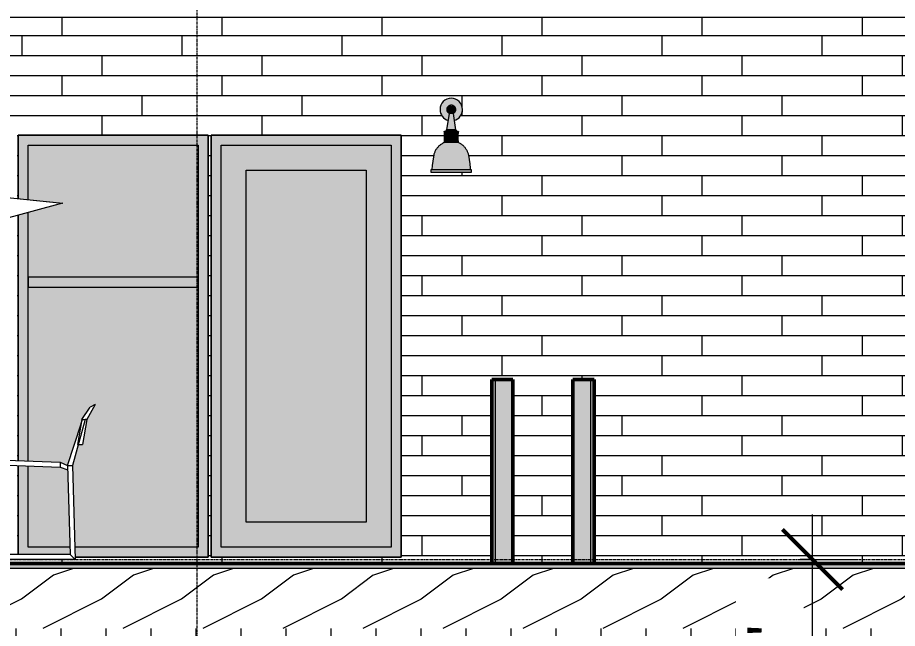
# Model space of a CAD drawing. Header units: inches. Extents: x 1750 to 8392, y -264 to 660.
# Drawn here: x 7901.5 to 8077.4, y -13.8 to 108.4 of the extents above; entities that cross this region are included whole.
import ezdxf

# ---------------------------------------------------------------- set-up
doc = ezdxf.new("R2010")
doc.units = ezdxf.units.IN
doc.header["$MEASUREMENT"] = 0
doc.linetypes.add('Grid Line 1_2_', pattern=[0.875, 0.5, -0.125, 0.125, -0.125])
for name, color, linetype, lineweight in [('0-4', 50, 'Continuous', 5), ('A-ANNO-DIMS', 211, 'Continuous', 9), ('A-ANNO-DIMS-96', 211, 'Continuous', 9), ('A-CLNG-2', 13, 'Continuous', 9), ('A-FLOR-3', 192, 'Continuous', 5), ('A-FLOR-5', 192, 'Continuous', 50), ('A-FLOR-LEVL-1', 51, 'Grid Line 1_2_', 9), ('A-FLOR-MCUT', 51, 'Continuous', 13), ('A-FLOR-PATT-1', 8, 'Continuous', 9), ('A-GLAZ-1', 151, 'Continuous', 9), ('A-WALL', 113, 'Continuous', 13), ('A-WALL-1', 113, 'Continuous', 5), ('A-WALL-2', 113, 'Continuous', 9), ('A-WALL-5', 113, 'Continuous', 50), ('A-WALL-PATT-1', 111, 'Continuous', 9), ('E-LITE-EQPM', 33, 'Continuous', 9), ('G-IMPT', 8, 'Continuous', 9), ('I-FURN', 30, 'Continuous', 9), ('S-GRID-1', 1, 'Grid Line 1_2_', 9)]:
    doc.layers.add(name, color=color, linetype=linetype, lineweight=lineweight)
doc.styles.add('Century Gothic', font='ufonts.com_century-gothic.ttf', dxfattribs={"height": 9})
doc.dimstyles.new('OD__1_4__Tol__', dxfattribs={"dimscale": 12, "dimtxt": 9.397514, "dimasz": 1, "dimexe": 0.75, "dimexo": 0.5, "dimgap": 0.125, "dimtad": 1, "dimrnd": 0.25, "dimzin": 1, "dimdsep": 46, "dimlunit": 4, "dimtxsty": 'Century Gothic', "dimblk1": 'OBLIQUE', "dimblk2": 'OBLIQUE', "dimsah": 1, "dimcen": 0.09, "dimdle": 0.75, "dimazin": 0, "dimtfac": 1, "dimtdec": 4, "dimtix": 1, "dimtmove": 0, "dimatfit": 3, "dimfxl": 1, "dimtvp": 1, "dimtfill": 1, "dimfrac": 2, "dimtolj": 1, "dimtzin": 0, "dimarcsym": 2})

# ---------------------------------------------------------------- blocks, each defined once
blk = doc.blocks.new('CTR - 1st Phase - Common Walls_rvt-3-SECTION AT INTAKE AREA WELL')
at = {"layer": 'A-FLOR-LEVL-1'}
blk.add_line((2486.23, 0), (3258.02, 0), dxfattribs=at)
blk = doc.blocks.new('CTR - 1st Phase -Stairs _ Elevators_rvt-3-SECTION AT INTAKE AREA WELL')
at = {"layer": 'A-FLOR-LEVL-1'}
blk.add_line((2486.23, 0), (3258.02, 0), dxfattribs=at)
blk = doc.blocks.new('Outdoor Table01 - 02ZUTB01_dwg-2525485-SECTION AT INTAKE AREA WELL')
at = {"layer": 'G-IMPT'}
for p, q in [((2758.92, 75.5), (2725.24, 50.77)), ((2758.92, 75.5), (2725.24, 50.77)), ((2758.92, 75.5), (2725.35, 50.8)), ((2758.92, 75.5), (2747.18, 56.75)), ((2758.92, 75.5), (2747.43, 56.82)), ((2778.31, 65.24), (2758.92, 75.5)), ((2758.92, 75.5), (2800.5, 71.29)), ((2758.92, 75.5), (2800.5, 71.29)), ((2758.92, 75.5), (2800.39, 71.26)), ((2758.92, 75.5), (2778.56, 65.31)), ((2800.39, 71.26), (2778.56, 65.31)), ((2778.31, 65.24), (2747.43, 56.82)), ((2763.92, 49.5), (2761.68, 60.7)), ((2765.92, 49.5), (2763.14, 61.1)), ((2747.18, 56.75), (2725.35, 50.8)), ((2763.92, 31), (2763.92, 49.5)), ((2765.92, 49.5), (2763.92, 49.5)), ((2765.92, 31), (2765.92, 49.5)), ((2723.94, 30.5), (2722.94, 31)), ((2722.94, 31), (2724.55, 28)), ((2723.94, 30.5), (2725.55, 28)), ((2754.42, 28), (2754.92, 30.5)), ((2758.92, 31), (2754.92, 30.5)), ((2769.92, 31), (2758.92, 31)), ((2758.92, 31), (2758.92, 28)), ((2769.92, 31), (2773.92, 30.5)), ((2769.92, 31), (2770.92, 31)), ((2769.92, 31), (2769.92, 28)), ((2770.92, 31), (2774.92, 30.5)), ((2770.92, 31), (2770.92, 30.87)), ((2773.92, 30.5), (2774.42, 28)), ((2774.92, 30.5), (2775.42, 28)), ((2804.29, 28), (2805.91, 30.5)), ((2806.91, 31), (2805.29, 28)), ((2806.91, 31), (2805.91, 30.5)), ((2724.55, 28), (2725.42, 23)), ((2724.55, 28), (2724.92, 28)), ((2727.42, 18.83), (2724.92, 28)), ((2725.42, 28), (2724.92, 28)), ((2725.68, 27.21), (2725.42, 28)), ((2725.42, 28), (2725.55, 28)), ((2725.55, 28), (2726.42, 23)), ((2728.42, 18.83), (2725.7, 27.15)), ((2754.42, 28), (2754.47, 27.21)), ((2754.42, 28), (2754.92, 18.83)), ((2754.42, 28), (2754.42, 23)), ((2758.92, 28), (2754.42, 28)), ((2769.92, 28), (2758.92, 28)), ((2758.92, 28), (2758.92, 23)), ((2769.92, 28), (2774.42, 28)), ((2769.92, 28), (2769.92, 23)), ((2773.92, 18.83), (2774.42, 28)), ((2774.38, 27.21), (2774.42, 28)), ((2774.42, 28), (2774.42, 23)), ((2774.42, 28), (2775.42, 28)), ((2775.31, 26), (2775.38, 27.21)), ((2775.42, 28), (2775.42, 26)), ((2801.42, 18.83), (2804.15, 27.15)), ((2804.92, 28), (2802.42, 18.83)), ((2804.29, 28), (2803.42, 23)), ((2804.17, 27.21), (2804.42, 28)), ((2804.42, 28), (2804.29, 28)), ((2804.42, 28), (2804.92, 28)), ((2805.29, 28), (2804.42, 23)), ((2805.29, 28), (2804.92, 28)), ((2740.92, 24), (2740.92, 26)), ((2740.92, 26), (2741.74, 26)), ((2741.74, 26), (2744.14, 26)), ((2741.74, 24), (2741.74, 26)), ((2744.14, 26), (2747.95, 26)), ((2744.14, 24), (2744.14, 26)), ((2747.95, 26), (2752.92, 26)), ((2747.95, 24), (2747.95, 26)), ((2752.92, 26), (2754.42, 26)), ((2752.92, 24), (2752.92, 26)), ((2774.42, 26), (2776.92, 26)), ((2776.92, 26), (2781.89, 26)), ((2776.92, 24), (2776.92, 26)), ((2781.89, 26), (2785.71, 26)), ((2781.89, 24), (2781.89, 26)), ((2785.71, 26), (2788.11, 26)), ((2785.71, 24), (2785.71, 26)), ((2788.11, 26), (2788.92, 26)), ((2788.11, 24), (2788.11, 26)), ((2788.92, 24), (2788.92, 26)), ((2725.42, 23), (2726.29, 23)), ((2726.36, 23), (2726.42, 23)), ((2740.92, 24), (2741.74, 24)), ((2741.74, 24), (2744.14, 24)), ((2744.14, 24), (2747.95, 24)), ((2747.95, 24), (2752.92, 24)), ((2752.92, 24), (2754.42, 24)), ((2754.42, 23), (2758.92, 23)), ((2754.7, 23), (2754.92, 18.83)), ((2755.87, 19.9), (2755.7, 23)), ((2755.87, 19.9), (2755.7, 23)), ((2758.92, 23), (2769.92, 23)), ((2763.51, 19), (2763.51, 23)), ((2764.22, 19), (2764.22, 23)), ((2765.63, 23), (2765.63, 19)), ((2766.34, 23), (2766.34, 19)), ((2769.92, 23), (2774.42, 23)), ((2773.92, 18.83), (2774.15, 23)), ((2774.42, 24), (2776.92, 24)), ((2775.42, 23), (2774.42, 23)), ((2774.98, 19.9), (2775.21, 24)), ((2775.15, 23), (2774.98, 19.9)), ((2775.42, 24), (2775.42, 23)), ((2776.92, 24), (2781.89, 24)), ((2781.89, 24), (2785.71, 24)), ((2785.71, 24), (2788.11, 24)), ((2788.11, 24), (2788.92, 24)), ((2803.42, 23), (2803.48, 23)), ((2803.56, 23), (2804.42, 23)), ((2729.92, 19.48), (2728.42, 18.83)), ((2742.92, 20), (2729.92, 19.48)), ((2729.92, 18.48), (2729.92, 19.48)), ((2742.92, 20), (2741.92, 20)), ((2745.42, 2.5), (2741.92, 20)), ((2742.92, 20), (2746.42, 2)), ((2745.05, 19.59), (2742.92, 20)), ((2745.84, 18.07), (2745.05, 19.59)), ((2745.05, 18.59), (2745.05, 19.59)), ((2754.42, 20), (2754.42, 19.48)), ((2754.42, 20), (2758.92, 19)), ((2754.42, 2.5), (2754.42, 19.48)), ((2754.42, 6.5), (2754.42, 19.48)), ((2754.42, 19.48), (2754.92, 18.83)), ((2754.42, 19.48), (2758.92, 18.48)), ((2754.48, 19.4), (2754.92, 18.07)), ((2755.42, 19.78), (2755.42, 20)), ((2759.92, 19), (2755.42, 20)), ((2769.92, 19), (2774.42, 20)), ((2769.92, 18.48), (2774.42, 19.48)), ((2774.42, 19.48), (2773.92, 18.83)), ((2773.92, 18.07), (2774.36, 19.4)), ((2775.42, 19.59), (2774.34, 19.35)), ((2774.42, 20), (2774.42, 19.48)), ((2775.42, 20), (2774.42, 19.78)), ((2774.42, 19.48), (2774.42, 6.5)), ((2774.42, 2.5), (2774.42, 19.48)), ((2775.42, 19.59), (2774.92, 18.07)), ((2775.42, 19.48), (2775.36, 19.4)), ((2775.42, 19.59), (2775.42, 20)), ((2775.42, 6.5), (2775.42, 19.59)), ((2775.42, 2), (2775.42, 19.59)), ((2775.42, 19.59), (2775.42, 19.48)), ((2783.42, 2), (2786.92, 20)), ((2784.79, 19.59), (2784.01, 18.07)), ((2784.42, 2.5), (2787.92, 20)), ((2784.79, 19.59), (2786.92, 20)), ((2784.79, 19.59), (2784.79, 18.59)), ((2786.92, 20), (2787.92, 20)), ((2786.92, 20), (2799.92, 19.48)), ((2799.92, 19.48), (2801.42, 18.83)), ((2799.92, 19.48), (2799.92, 18.48)), ((2726.92, 0), (2727.42, 18.83)), ((2727.42, 18.83), (2728.42, 18.83)), ((2727.92, 1), (2728.42, 18.83)), ((2728.4, 17.98), (2729.92, 18.48)), ((2729.92, 18.48), (2742.13, 18.97)), ((2743.13, 18.96), (2745.05, 18.59)), ((2745.05, 18.59), (2746.34, 17.07)), ((2746.34, 17.07), (2745.84, 18.07)), ((2754.92, 18.83), (2754.42, 0)), ((2754.92, 18.83), (2754.42, 1)), ((2754.92, 18.83), (2758.92, 17.83)), ((2754.92, 18.07), (2758.92, 17.07)), ((2755.42, 6.5), (2755.42, 17.94)), ((2755.42, 6.5), (2755.42, 17.94)), ((2755.58, 6.5), (2755.9, 17.82)), ((2755.58, 6.5), (2755.9, 17.82)), ((2755.6, 6.5), (2755.9, 17.82)), ((2758.92, 19), (2769.92, 19)), ((2758.92, 19), (2758.92, 18.48)), ((2758.92, 18.48), (2758.92, 17.83)), ((2758.92, 18.48), (2769.92, 18.48)), ((2758.92, 17.83), (2769.92, 17.83)), ((2758.92, 17.83), (2758.92, 17.07)), ((2769.92, 18.48), (2769.92, 19)), ((2769.92, 17.83), (2773.92, 18.83)), ((2769.92, 17.83), (2769.92, 18.48)), ((2769.92, 17.07), (2773.92, 18.07)), ((2769.92, 17.83), (2769.92, 17.07)), ((2774.92, 18.07), (2770.92, 17.07)), ((2774.42, 0), (2773.92, 18.83)), ((2774.42, 1), (2773.92, 18.83)), ((2774.94, 18.13), (2775.27, 6.49)), ((2774.94, 18.13), (2775.27, 6.49)), ((2774.94, 18.12), (2775.25, 6.49)), ((2784.79, 18.59), (2783.51, 17.07)), ((2784.01, 18.07), (2783.51, 17.07)), ((2784.79, 18.59), (2786.72, 18.96)), ((2787.72, 18.97), (2799.92, 18.48)), ((2799.92, 18.48), (2801.45, 17.98)), ((2801.42, 18.83), (2801.92, 1)), ((2801.42, 18.83), (2802.42, 18.83)), ((2802.42, 18.83), (2802.92, 0)), ((2758.92, 17.07), (2769.92, 17.07)), ((2763.51, 8), (2763.51, 17.07)), ((2764.22, 7.5), (2764.22, 17.07)), ((2765.63, 17.07), (2765.63, 7.5)), ((2766.34, 17.07), (2766.34, 8)), ((2770.92, 17.07), (2769.92, 17.07)), ((2770.92, 17.32), (2770.92, 17.07)), ((2765.63, 13.5), (2764.22, 13.5)), ((2763.51, 8), (2761.54, 6.5)), ((2764.22, 7.5), (2762.9, 6.5)), ((2763.51, 8), (2764.22, 7.5)), ((2765.63, 7.5), (2766.34, 8)), ((2765.63, 7.5), (2766.95, 6.5)), ((2766.34, 8), (2768.31, 6.5)), ((2745.42, 5.5), (2745.42, 6.5)), ((2761.58, 5.5), (2754.32, 0)), ((2754.58, 6.5), (2754.42, 6.5)), ((2754.42, 6.5), (2754.42, 5.5)), ((2754.55, 5.5), (2754.42, 5.5)), ((2754.42, 2), (2754.42, 5.5)), ((2760.23, 5.5), (2754.45, 1.1)), ((2774.28, 5.5), (2754.57, 5.5)), ((2774.25, 6.5), (2754.6, 6.5)), ((2755.42, 2), (2755.42, 5.5)), ((2755.42, 2.5), (2755.42, 5.5)), ((2755.45, 1.86), (2755.55, 5.5)), ((2755.45, 1.86), (2755.55, 5.5)), ((2755.47, 1.88), (2755.57, 5.5)), ((2768.27, 5.5), (2774.4, 0.86)), ((2769.62, 5.5), (2774.37, 1.88)), ((2774.42, 6.5), (2774.27, 6.5)), ((2774.42, 5.5), (2774.3, 5.5)), ((2774.42, 6.5), (2774.42, 5.5)), ((2774.42, 6.5), (2775.42, 6.5)), ((2774.42, 5.5), (2774.42, 2)), ((2774.42, 5.5), (2775.42, 5.5)), ((2775.28, 5.5), (2775.39, 1.1)), ((2775.3, 5.5), (2775.42, 1.08)), ((2775.3, 5.5), (2775.42, 1.08)), ((2775.42, 6.5), (2775.42, 5.5)), ((2775.42, 2.5), (2775.42, 5.5)), ((2784.42, 6.5), (2784.42, 5.5)), ((2745.42, 2.5), (2744.42, 1)), ((2746.42, 2), (2744.92, 0)), ((2746.42, 2), (2745.42, 2.5)), ((2754.42, 1), (2754.42, 2.5)), ((2754.42, 2.5), (2754.42, 2)), ((2754.42, 1), (2754.42, 2)), ((2755.42, 2.5), (2755.42, 1.84)), ((2755.42, 2), (2755.42, 2.5)), ((2755.42, 2), (2755.42, 1.84)), ((2774.4, 1.86), (2775.53, 1)), ((2774.42, 2.5), (2774.42, 1)), ((2774.42, 2), (2774.42, 2.5)), ((2774.42, 2), (2774.42, 1)), ((2775.42, 1.08), (2775.42, 2.5)), ((2775.42, 2.5), (2775.42, 2)), ((2775.42, 1.08), (2775.42, 2)), ((2784.42, 2.5), (2783.42, 2)), ((2784.92, 0), (2783.42, 2)), ((2785.42, 1), (2784.42, 2.5)), ((2727.92, 1), (2726.92, 0)), ((2744.42, 1), (2727.92, 1)), ((2744.42, 1), (2744.92, 0)), ((2754.43, 1.08), (2754.32, 1)), ((2754.32, 1), (2754.32, 0)), ((2754.42, 0), (2754.42, 1)), ((2755.42, 0), (2755.45, 0.86)), ((2755.42, 0.84), (2755.42, 0)), ((2755.42, 0.84), (2755.42, 0)), ((2755.42, 0.84), (2755.42, 0)), ((2774.42, 1), (2774.42, 0)), ((2774.42, 0.84), (2775.53, 0)), ((2775.42, 0.08), (2775.42, 0)), ((2775.42, 0), (2775.42, 0.08)), ((2775.42, 0), (2775.42, 0.08)), ((2775.42, 0.08), (2775.42, 0)), ((2775.53, 1), (2775.53, 0)), ((2785.42, 1), (2784.92, 0)), ((2801.92, 1), (2785.42, 1)), ((2802.92, 0), (2801.92, 1)), ((2744.92, 0), (2726.92, 0)), ((2802.92, 0), (2784.92, 0))]:
    blk.add_line(p, q, dxfattribs=at)
blk = doc.blocks.new('Outdoor Table01 - Outdoor Table01-1294297-SECTION AT INTAKE AREA WELL')
blk.add_blockref('Outdoor Table01 - 02ZUTB01_dwg-2525485-SECTION AT INTAKE AREA WELL', (0, 0))
blk = doc.blocks.new('_THE_ WINDOW _ DOOR - Door - 1st Floor-2480473-SECTION AT INTAKE AREA WELL')
at = {"layer": 'A-GLAZ-1'}
h = blk.add_hatch(color=256, dxfattribs=at)
h.paths.add_polyline_path([(2830.11, 0.5), (2868.14, 0.5), (2868.14, 84.87), (2830.11, 84.87), (2830.11, 7.1)], flags=0)
h.paths.add_polyline_path([(2864.71, 2.5), (2832.11, 2.5), (2832.11, 82.87), (2866.14, 82.87), (2866.14, 2.5)], flags=0)
h = blk.add_hatch(color=256, dxfattribs=at)
h.paths.add_polyline_path([(2840.4, 2.5), (2866.14, 2.5), (2866.14, 82.87), (2832.11, 82.87), (2832.11, 2.5), (2837.11, 2.5)], flags=0)
h.paths.add_polyline_path([(2837.11, 7.5), (2837.11, 77.87), (2861.14, 77.87), (2861.14, 7.5)], flags=0)
blk.add_hatch(color=256, dxfattribs=at).paths.add_polyline_path([(2837.11, 7.5), (2861.14, 7.5), (2861.14, 77.87), (2837.11, 77.87), (2837.11, 41.13)], flags=0)
for p, q in [((2830.11, 84.87), (2830.11, 0.5)), ((2868.14, 84.87), (2830.11, 84.87)), ((2868.14, 0.5), (2868.14, 84.87)), ((2832.11, 82.87), (2866.14, 82.87)), ((2832.11, 2.5), (2832.11, 82.87)), ((2866.14, 82.87), (2866.14, 2.5)), ((2837.11, 77.87), (2861.14, 77.87)), ((2837.11, 7.5), (2837.11, 77.87)), ((2861.14, 77.87), (2861.14, 7.5)), ((2861.14, 7.5), (2837.11, 7.5)), ((2866.14, 2.5), (2832.11, 2.5)), ((2830.11, 0.5), (2868.14, 0.5))]:
    blk.add_line(p, q, dxfattribs=at)
blk = doc.blocks.new('VISA-OW2400-02-SASS - OW2400-L30K-MVOLT-V65-SECTION AT INTAKE AREA WELL')
at = {"layer": 'E-LITE-EQPM'}
h = blk.add_hatch(color=256, dxfattribs=at)
h.paths.add_polyline_path([(2878.04, 90.79), (2878.14, 90.71), (2878.2, 90.77), (2878.04, 90.79)], flags=0)
h.paths.add_polyline_path([(2878.73, 87.83), (2879.26, 88.05), (2879.73, 88.41), (2880.08, 88.88), (2880.31, 89.42), (2880.39, 90), (2880.31, 90.58), (2880.08, 91.13), (2879.73, 91.59), (2879.26, 91.95), (2878.72, 92.17), (2878.14, 92.25), (2877.55, 92.17), (2877.01, 91.95), (2876.55, 91.59), (2876.19, 91.13), (2875.96, 90.58), (2875.89, 90), (2875.96, 89.42), (2876.19, 88.88), (2876.63, 88.34), (2877.15, 87.99), (2877.54, 87.83), (2877.77, 89.22), (2877.41, 89.55), (2877.4, 89.65), (2877.35, 89.69), (2877.32, 90.13), (2877.4, 90.32), (2877.41, 90.37), (2877.42, 90.44), (2877.72, 90.73), (2877.82, 90.75), (2877.98, 90.85), (2877.99, 90.79), (2878.04, 90.79), (2878.07, 90.87), (2878.15, 90.79), (2878.23, 90.85), (2878.47, 90.71), (2878.39, 90.83), (2878.55, 90.75), (2878.69, 90.65), (2878.85, 90.46), (2878.96, 90.19), (2878.97, 90.02), (2878.89, 89.66), (2878.84, 89.63), (2878.75, 89.41), (2878.68, 89.35), (2878.5, 89.22), (2878.72, 87.89)], flags=0)
h = blk.add_hatch(color=256, dxfattribs=at)
h.paths.add_polyline_path([(2877.87, 89.22), (2878.14, 89.26), (2878.13, 90.71), (2877.98, 90.79), (2877.95, 90.79), (2877.95, 90.84), (2877.83, 90.79), (2877.79, 90.79), (2877.4, 90.41), (2877.4, 90.32), (2877.34, 90.24), (2877.31, 89.97), (2877.35, 89.69), (2877.41, 89.65), (2877.41, 89.54), (2877.77, 89.22), (2877.86, 89.22)], flags=0)
h.paths.add_polyline_path([(2878.14, 90.77), (2878.07, 90.87), (2878.04, 90.79), (2878.13, 90.77)], flags=0)
for points in [[(2878.22, 89.22), (2878.55, 89.26), (2878.82, 89.53), (2878.89, 89.66), (2878.9, 89.67), (2878.97, 89.82), (2878.97, 90.02), (2878.96, 90.19), (2878.85, 90.46), (2878.69, 90.65), (2878.47, 90.8), (2878.39, 90.81), (2878.39, 90.75), (2878.18, 90.84), (2878.14, 90.77), (2878.23, 90.77), (2878.14, 90.67), (2878.14, 89.22), (2878.22, 89.22)], [(2878.03, 85.93), (2878.14, 85.93), (2878.14, 89.22), (2877.77, 89.22), (2877.27, 85.93), (2877.95, 85.93)], [(2878.98, 85.93), (2879.04, 85.93), (2878.47, 89.22), (2878.14, 89.22), (2878.14, 85.93), (2878.89, 85.93)], [(2876.69, 85.29), (2878.14, 85.29), (2878.13, 85.54), (2876.69, 85.54), (2876.69, 85.47)], [(2876.88, 83.72), (2878.14, 83.72), (2878.14, 85.22), (2876.75, 85.22), (2876.78, 83.72), (2876.85, 83.72)], [(2876.78, 85.54), (2878.14, 85.54), (2878.13, 85.65), (2878.14, 85.67), (2878.13, 85.7), (2877.14, 85.67), (2877.13, 85.65), (2876.86, 85.64), (2876.83, 85.59)], [(2877.15, 85.22), (2878.14, 85.22), (2878.14, 85.29), (2876.88, 85.29), (2876.94, 85.22)], [(2877.25, 85.74), (2877.36, 85.73), (2877.39, 85.71), (2877.58, 85.72), (2877.8, 85.72), (2877.97, 85.7), (2878.14, 85.73), (2878.14, 85.93), (2877.24, 85.93), (2877.18, 85.82), (2877.27, 85.81)], [(2878.14, 85.7), (2878.52, 85.71), (2878.72, 85.72), (2878.89, 85.72), (2878.92, 85.75), (2879.04, 85.74), (2879.02, 85.77), (2879.04, 85.8), (2879.13, 85.78), (2879.13, 85.8), (2879.04, 85.93), (2878.14, 85.93), (2878.14, 85.73)], [(2879.01, 85.54), (2879.49, 85.54), (2879.39, 85.64), (2878.14, 85.7), (2878.14, 85.67), (2878.14, 85.65), (2878.14, 85.54), (2878.92, 85.54)], [(2878.86, 85.29), (2879.59, 85.29), (2879.59, 85.54), (2878.14, 85.54), (2878.15, 85.29), (2878.83, 85.29)], [(2878.48, 85.22), (2879.33, 85.22), (2879.39, 85.29), (2878.14, 85.29), (2878.14, 85.22), (2878.45, 85.22)], [(2879.39, 83.72), (2879.52, 83.72), (2879.52, 85.22), (2878.14, 85.22), (2878.14, 83.72), (2879.33, 83.72)], [(2877.2, 80.85), (2878.14, 80.85), (2878.14, 83.41), (2876.63, 83.37), (2875.8, 82.8), (2875.09, 81.93), (2874.74, 80.85), (2876.96, 80.85)], [(2876.89, 83.41), (2878.14, 83.41), (2878.12, 83.66), (2876.69, 83.66), (2876.69, 83.41), (2876.88, 83.41)], [(2877.79, 83.66), (2878.14, 83.67), (2878.14, 83.72), (2876.94, 83.72), (2876.93, 83.66), (2877.78, 83.66)], [(2878.9, 83.66), (2879.39, 83.66), (2879.33, 83.72), (2878.14, 83.72), (2878.14, 83.66), (2878.89, 83.66)], [(2879.53, 83.41), (2879.59, 83.41), (2879.59, 83.66), (2878.14, 83.66), (2878.14, 83.41), (2879.49, 83.41)], [(2878.14, 80.85), (2881.53, 80.85), (2881.12, 82.01), (2880.33, 82.91), (2879.53, 83.41), (2878.14, 83.41), (2878.14, 81.67)], [(2877.36, 77.98), (2878.14, 77.98), (2878.14, 80.85), (2874.74, 80.85), (2874.44, 79.15), (2874.39, 78.13), (2874.39, 77.98), (2877.11, 77.98)], [(2881.43, 77.98), (2881.89, 77.98), (2881.86, 78.79), (2881.78, 79.6), (2881.53, 80.85), (2878.14, 80.85), (2878.14, 77.98), (2881.15, 77.98)], [(2874.14, 77.38), (2878.14, 77.38), (2878.14, 77.98), (2874.14, 77.98), (2874.14, 77.88)], [(2882.13, 77.38), (2882.13, 77.98), (2878.14, 77.98), (2878.14, 77.38), (2881.65, 77.38)]]:
    blk.add_hatch(color=256, dxfattribs=at).paths.add_polyline_path(points, flags=0)
for p, q in [((2877.71, 89.22), (2877.19, 85.93)), ((2878.14, 89.22), (2877.77, 89.22)), ((2878.5, 89.22), (2878.14, 89.22)), ((2879.08, 85.93), (2878.56, 89.22)), ((2876.69, 85.54), (2876.69, 85.29)), ((2878.14, 85.54), (2876.69, 85.54)), ((2876.69, 85.29), (2876.75, 85.22)), ((2878.14, 85.29), (2876.69, 85.29)), ((2876.75, 85.22), (2876.75, 83.72)), ((2878.14, 85.22), (2876.75, 85.22)), ((2878.14, 85.7), (2877.02, 85.7)), ((2877.19, 85.7), (2877.45, 85.7)), ((2878.14, 85.93), (2877.24, 85.93)), ((2879.04, 85.93), (2878.14, 85.93)), ((2879.25, 85.7), (2878.14, 85.7)), ((2878.86, 85.54), (2878.14, 85.54)), ((2879.59, 85.29), (2878.14, 85.29)), ((2879.52, 85.22), (2878.14, 85.22)), ((2878.82, 85.7), (2879.25, 85.7)), ((2879.59, 85.54), (2878.9, 85.54)), ((2879.52, 85.22), (2879.59, 85.29)), ((2879.52, 83.72), (2879.52, 85.22)), ((2879.59, 85.29), (2879.59, 85.54)), ((2876.75, 83.72), (2876.69, 83.66)), ((2876.69, 83.66), (2876.69, 83.41)), ((2878.14, 83.66), (2876.69, 83.66)), ((2878.14, 83.41), (2876.69, 83.41)), ((2878.14, 83.72), (2876.75, 83.72)), ((2879.52, 83.72), (2878.14, 83.72)), ((2879.59, 83.66), (2878.14, 83.66)), ((2879.59, 83.41), (2878.14, 83.41)), ((2879.59, 83.66), (2879.52, 83.72)), ((2879.59, 83.41), (2879.59, 83.66)), ((2874.08, 77.98), (2874.08, 77.38)), ((2874.14, 77.98), (2878.14, 77.98)), ((2878.14, 77.98), (2882.13, 77.98)), ((2882.19, 77.38), (2882.19, 77.98)), ((2878.14, 77.38), (2874.14, 77.38)), ((2882.13, 77.38), (2878.14, 77.38))]:
    blk.add_line(p, q, dxfattribs=at)
at = {"layer": 'E-LITE-EQPM', "flags": 128}
for points in [[(2877.71, 89.22), (2877.68, 89.24), (2877.65, 89.26), (2877.62, 89.29), (2877.6, 89.31), (2877.57, 89.34), (2877.54, 89.36), (2877.52, 89.39), (2877.49, 89.42), (2877.47, 89.45), (2877.45, 89.48), (2877.43, 89.51), (2877.41, 89.54), (2877.39, 89.57), (2877.37, 89.6), (2877.36, 89.64), (2877.35, 89.67), (2877.33, 89.71), (2877.32, 89.74), (2877.31, 89.78), (2877.3, 89.81), (2877.3, 89.85), (2877.29, 89.89), (2877.29, 89.92), (2877.29, 89.96), (2877.28, 90), (2877.29, 90.03), (2877.29, 90.07), (2877.29, 90.11), (2877.3, 90.14), (2877.3, 90.18), (2877.31, 90.22), (2877.32, 90.25), (2877.33, 90.29), (2877.34, 90.32), (2877.36, 90.36), (2877.37, 90.39), (2877.39, 90.42), (2877.4, 90.46), (2877.42, 90.49), (2877.44, 90.52), (2877.46, 90.55), (2877.49, 90.58), (2877.51, 90.61), (2877.54, 90.63), (2877.56, 90.66), (2877.59, 90.68), (2877.62, 90.71), (2877.64, 90.73), (2877.67, 90.75), (2877.7, 90.77), (2877.74, 90.79), (2877.77, 90.81), (2877.8, 90.83), (2877.83, 90.84), (2877.87, 90.86), (2877.9, 90.87), (2877.94, 90.88), (2877.97, 90.89), (2878.01, 90.9), (2878.05, 90.91), (2878.08, 90.91), (2878.12, 90.92), (2878.14, 90.92)], [(2878.14, 90.92), (2878.17, 90.92), (2878.21, 90.91), (2878.25, 90.91), (2878.28, 90.9), (2878.32, 90.89), (2878.35, 90.88), (2878.39, 90.87), (2878.42, 90.85), (2878.46, 90.84), (2878.49, 90.82), (2878.52, 90.8), (2878.55, 90.78), (2878.58, 90.76), (2878.61, 90.74), (2878.64, 90.72), (2878.67, 90.7), (2878.7, 90.67), (2878.72, 90.65), (2878.75, 90.62), (2878.77, 90.59), (2878.8, 90.56), (2878.82, 90.53), (2878.84, 90.5), (2878.86, 90.47), (2878.88, 90.44), (2878.89, 90.41), (2878.91, 90.37), (2878.92, 90.34), (2878.94, 90.3), (2878.95, 90.27), (2878.96, 90.23), (2878.97, 90.2), (2878.97, 90.16), (2878.98, 90.12), (2878.98, 90.09), (2878.99, 90.05), (2878.99, 90.01), (2878.99, 89.98), (2878.99, 89.94), (2878.98, 89.9), (2878.98, 89.87), (2878.97, 89.83), (2878.96, 89.79), (2878.96, 89.76), (2878.94, 89.72), (2878.93, 89.69), (2878.92, 89.65), (2878.91, 89.62), (2878.89, 89.59), (2878.87, 89.55), (2878.85, 89.52), (2878.83, 89.49), (2878.81, 89.46), (2878.79, 89.43), (2878.77, 89.4), (2878.74, 89.38), (2878.72, 89.35), (2878.69, 89.32), (2878.66, 89.3), (2878.63, 89.28), (2878.6, 89.25), (2878.57, 89.23), (2878.56, 89.22)], [(2876.69, 85.54), (2876.7, 85.56), (2876.71, 85.57), (2876.72, 85.58), (2876.74, 85.59), (2876.75, 85.61), (2876.77, 85.62), (2876.78, 85.63), (2876.8, 85.64), (2876.81, 85.65), (2876.83, 85.66), (2876.84, 85.66), (2876.86, 85.67), (2876.88, 85.68), (2876.89, 85.68), (2876.91, 85.69), (2876.93, 85.69), (2876.95, 85.7), (2876.96, 85.7), (2876.97, 85.7)], [(2876.97, 85.7), (2876.97, 85.7), (2876.98, 85.7), (2876.99, 85.7), (2877, 85.71), (2877.01, 85.71), (2877.02, 85.71), (2877.03, 85.71), (2877.04, 85.71), (2877.05, 85.72), (2877.05, 85.72), (2877.06, 85.72), (2877.07, 85.73), (2877.08, 85.73), (2877.09, 85.74), (2877.09, 85.74), (2877.1, 85.75), (2877.11, 85.75), (2877.11, 85.76), (2877.12, 85.76), (2877.13, 85.77), (2877.13, 85.78), (2877.14, 85.78), (2877.14, 85.79), (2877.15, 85.8), (2877.16, 85.81), (2877.16, 85.81), (2877.16, 85.82), (2877.17, 85.83), (2877.17, 85.84), (2877.18, 85.85), (2877.18, 85.85), (2877.18, 85.86), (2877.18, 85.87), (2877.19, 85.88), (2877.19, 85.89), (2877.19, 85.9), (2877.19, 85.91), (2877.19, 85.92), (2877.19, 85.93), (2877.19, 85.93)], [(2879.08, 85.93), (2879.08, 85.92), (2879.08, 85.91), (2879.08, 85.9), (2879.08, 85.89), (2879.09, 85.88), (2879.09, 85.87), (2879.09, 85.87), (2879.09, 85.86), (2879.1, 85.85), (2879.1, 85.84), (2879.1, 85.83), (2879.11, 85.82), (2879.11, 85.82), (2879.12, 85.81), (2879.12, 85.8), (2879.13, 85.79), (2879.13, 85.79), (2879.14, 85.78), (2879.14, 85.77), (2879.15, 85.77), (2879.16, 85.76), (2879.16, 85.75), (2879.17, 85.75), (2879.18, 85.74), (2879.19, 85.74), (2879.19, 85.73), (2879.2, 85.73), (2879.21, 85.72), (2879.22, 85.72), (2879.23, 85.72), (2879.23, 85.71), (2879.24, 85.71), (2879.25, 85.71), (2879.26, 85.71), (2879.27, 85.71), (2879.28, 85.7), (2879.29, 85.7), (2879.3, 85.7), (2879.3, 85.7), (2879.31, 85.7)], [(2879.31, 85.7), (2879.32, 85.7), (2879.34, 85.69), (2879.36, 85.69), (2879.38, 85.68), (2879.39, 85.68), (2879.41, 85.67), (2879.43, 85.66), (2879.44, 85.66), (2879.46, 85.65), (2879.48, 85.64), (2879.49, 85.63), (2879.51, 85.62), (2879.52, 85.61), (2879.53, 85.59), (2879.55, 85.58), (2879.56, 85.57), (2879.57, 85.56), (2879.58, 85.54), (2879.59, 85.54)], [(2874.69, 80.85), (2874.72, 80.99), (2874.75, 81.12), (2874.79, 81.26), (2874.84, 81.4), (2874.89, 81.53), (2874.95, 81.66), (2875.01, 81.79), (2875.08, 81.91), (2875.15, 82.04), (2875.23, 82.16), (2875.31, 82.28), (2875.4, 82.39), (2875.49, 82.5), (2875.58, 82.61), (2875.68, 82.71), (2875.79, 82.81), (2875.89, 82.9), (2876.01, 82.99), (2876.12, 83.08), (2876.24, 83.16), (2876.36, 83.23), (2876.48, 83.3), (2876.61, 83.37), (2876.69, 83.41)], [(2879.59, 83.41), (2879.71, 83.34), (2879.84, 83.28), (2879.96, 83.2), (2880.08, 83.12), (2880.2, 83.04), (2880.31, 82.95), (2880.42, 82.86), (2880.53, 82.77), (2880.63, 82.67), (2880.73, 82.56), (2880.82, 82.45), (2880.91, 82.34), (2881, 82.23), (2881.08, 82.11), (2881.15, 81.99), (2881.22, 81.86), (2881.29, 81.74), (2881.35, 81.61), (2881.4, 81.47), (2881.45, 81.34), (2881.5, 81.2), (2881.54, 81.07), (2881.57, 80.93), (2881.59, 80.85)], [(2874.33, 77.98), (2874.39, 78.83), (2874.49, 79.68), (2874.63, 80.52), (2874.69, 80.85)], [(2881.59, 80.85), (2881.73, 80), (2881.84, 79.16), (2881.92, 78.3), (2881.94, 77.98)]]:
    blk.add_lwpolyline(points, dxfattribs=at)
at = {"layer": 'E-LITE-EQPM'}
for start, end in [(360, 180), (180, 254.7454), (285.2546, 360)]:
    blk.add_arc((2878.14, 90), 2.25, start, end, dxfattribs=at)
blk = doc.blocks.new('_THE_ WINDOW _ DOOR - Window - 1st Floor-V66-SECTION AT INTAKE AREA WELL')
at = {"layer": 'A-GLAZ-1'}
h = blk.add_hatch(color=256, dxfattribs=at)
h.paths.add_polyline_path([(2827.55, 0.5), (2829.55, 0.5), (2829.55, 84.87), (2791.52, 84.87), (2791.52, 72.17), (2793.52, 71.96), (2793.52, 82.87), (2827.55, 82.87), (2827.55, 2.5), (2802.86, 2.5), (2802.92, 0.5)], flags=0)
h.paths.add_polyline_path([(2799.81, 1), (2801.92, 1), (2801.88, 2.5), (2793.52, 2.5), (2793.52, 18.74), (2791.52, 18.82), (2791.54, 1), (2793.52, 1)], flags=0)
h.paths.add_polyline_path([(2793.52, 19.74), (2793.52, 69.39), (2791.52, 68.84), (2791.52, 19.82), (2791.99, 19.8)], flags=0)
h = blk.add_hatch(color=256, dxfattribs=at)
h.paths.add_polyline_path([(2793.52, 2.5), (2801.88, 2.5), (2801.42, 17.99), (2799.81, 18.48), (2793.52, 18.74), (2793.52, 7.1)], flags=0)
h.paths.add_polyline_path([(2827.55, 2.5), (2827.55, 54.5), (2793.52, 54.5), (2793.52, 19.74), (2799.92, 19.48), (2801.42, 18.83), (2804.15, 27.15), (2804.29, 28), (2805.91, 30.5), (2806.91, 31), (2805.29, 28), (2804.42, 23), (2803.56, 23), (2802.42, 18.83), (2802.86, 2.5), (2802.92, 2.5)], flags=0)
h.paths.add_polyline_path([(2799.81, 56.5), (2827.55, 56.5), (2827.55, 82.87), (2793.52, 82.87), (2793.52, 71.96), (2800.39, 71.26), (2793.52, 69.39), (2793.52, 56.5), (2795.53, 56.5)], flags=0)
blk.add_hatch(color=256, dxfattribs=at).paths.add_polyline_path([(2827.55, 54.5), (2827.55, 56.5), (2793.52, 56.5), (2793.52, 54.5), (2800.39, 54.5)], flags=0)
for p, q in [((2829.55, 84.87), (2791.52, 84.87)), ((2791.52, 84.87), (2791.52, 72.17)), ((2829.55, 0.5), (2829.55, 84.87)), ((2793.52, 71.96), (2793.52, 82.87)), ((2793.52, 82.87), (2827.55, 82.87)), ((2827.55, 82.87), (2827.55, 2.5)), ((2791.52, 68.84), (2791.52, 19.82)), ((2793.52, 19.74), (2793.52, 69.39)), ((2793.52, 56.5), (2793.52, 54.5)), ((2827.55, 56.5), (2793.52, 56.5)), ((2827.55, 54.5), (2827.55, 56.5)), ((2793.52, 54.5), (2827.55, 54.5)), ((2791.52, 18.82), (2791.52, 1)), ((2793.52, 2.5), (2793.52, 18.74)), ((2801.88, 2.5), (2793.52, 2.5)), ((2827.55, 2.5), (2802.86, 2.5)), ((2802.91, 0.5), (2829.55, 0.5))]:
    blk.add_line(p, q, dxfattribs=at)
blk = doc.blocks.new('DIMBLOCK12-SECTION AT INTAKE AREA WELL')
at = {"layer": 'A-ANNO-DIMS-96'}
for p, q in [((8060.48, -56), (8060.48, 9)), ((8058, 0), (8069.48, 0)), ((8060.48, 0), (8058, 0)), ((8026.22, -56), (8069.48, -56)), ((8060.48, -56), (8026.22, -56))]:
    blk.add_line(p, q, dxfattribs=at)
at = {"layer": 'A-ANNO-DIMS-96', "lineweight": 50}
for p, q in [((8060.48, 0), (8054.48, 6)), ((8060.48, 0), (8066.48, -6)), ((8060.48, -56), (8054.48, -50)), ((8060.48, -56), (8066.48, -62))]:
    blk.add_line(p, q, dxfattribs=at)
at = {"layer": 'A-ANNO-DIMS-96', "color": 0, "insert": (8047.45, -43.74), "char_height": 9, "width": 37.7691, "attachment_point": 1, "rotation": 90, "line_spacing_factor": 0.984502, "style": 'Century Gothic', "bg_fill": 3, "box_fill_scale": 1.25, "bg_fill_color": 256, "bg_fill_true_color": 13158600, "bg_fill_transparency": 0}
blk.add_mtext('4\' - 8"', dxfattribs=at)
blk = doc.blocks.new('_Oblique')
at = {"color": 0, "linetype": 'ByBlock', "lineweight": -2}
blk.add_line((-0.5, -0.5), (0.5, 0.5), dxfattribs=at)

msp = doc.modelspace()

# ---------------------------------------------------------------- hatches: boundary and pattern name
at = {"layer": 'A-FLOR-3'}
msp.add_hatch(color=256, dxfattribs=at).paths.add_polyline_path([(7942.2103, -1.75), (8228.0228, -1.75), (8228.0228, -0.75), (7742.4228, -0.75), (7742.4228, -1.75), (7937.6478, -1.75)], flags=0)
at = {"layer": 'A-FLOR-PATT-1'}
h = msp.add_hatch(dxfattribs=at)
h.set_pattern_fill('FP_86', color=256, style=0, pattern_type=2)
h.set_pattern_definition([(216.87, (7988.617, 140.825), (47.980943, 31.987086), [7.997, -71.971]), (206.565, (7998.214, 136.027), (-15.99371, -15.99413), [17.881, -17.881]), (198.435, (7998.214, 128.03), (-31.98674, -15.99388), [10.115, -40.461])])
h.paths.add_polyline_path([(8226.4356, -13.75), (8228.0228, -13.75), (8228.0228, -1.75), (7742.4228, -1.75), (7742.4228, -13.75), (8224.0229, -13.75)], flags=0)
at = {"layer": 'A-WALL'}
for points in [[(8000.5728, -0.75), (8000.5728, 36), (7997.0728, 36), (7997.0728, -0.75)], [(8016.0728, -0.75), (8016.0728, 36), (8012.5728, 36), (8012.5728, -0.75)]]:
    msp.add_hatch(color=256, dxfattribs=at).paths.add_polyline_path(points, flags=0)
at = {"layer": 'A-WALL-1'}
for points in [[(7997.0728, -0.75), (7997.0728, 36), (7996.3228, 36), (7996.3228, -0.75)], [(8016.8228, -0.75), (8016.8228, 36), (8016.0728, 36), (8016.0728, -0.75)]]:
    msp.add_hatch(color=256, dxfattribs=at).paths.add_polyline_path(points, flags=0)
at = {"layer": 'A-WALL-PATT-1'}
h = msp.add_hatch(dxfattribs=at)
h.set_pattern_fill('FP_22', color=256, style=0, pattern_type=2)
h.set_pattern_definition([(0, (7822.423, 0.8), (0, 4), []), (90, (7822.423, 0.8), (-8, 8), [4, -28]), (90, (7838.423, 4.8), (-8, 8), [4, -28])])
h.paths.add_polyline_path([(8271.4243, -2.0531), (8271.4243, 108.375), (7822.4228, 108.375), (7822.4228, -0.75), (7996.3228, -0.75), (7996.3228, 36), (8000.5728, 36), (8000.5728, -0.75), (8012.5728, -0.75), (8012.5728, 36), (8016.8228, 36), (8016.8228, -0.75), (8228.0228, -0.75), (8228.0228, -2.0395), (8269.4886, -2.0525)], flags=0)
h.paths.add_polyline_path([(7869.8302, 0), (7869.8303, 0), (7866.0228, 0)], flags=0)
h.paths.add_polyline_path([(7912.0228, 0), (7895.0228, 0), (7894.6478, 0.5), (7885.6294, 0.5), (7885.6294, 0), (7885.5228, 0.0808), (7885.5206, 0.0824), (7884.9694, 0.5), (7884.5228, 0.5), (7884.5095, 0.5), (7865.5361, 0.5), (7865.5228, 0.5), (7865.0228, 0.4596), (7864.525, 0.0824), (7864.5228, 0.0808), (7864.4162, 0), (7864.4162, 0.5), (7863.4103, 0.5), (7863.4103, 24), (7856.8603, 24), (7856.8603, 8), (7855.3561, 8), (7856.5228, 2), (7855.0228, 0), (7837.0228, 0), (7837.2352, 8), (7827.8603, 8), (7827.8603, 53), (7838.4448, 53), (7863.4103, 71.3702), (7863.4103, 84.875), (7901.4353, 84.875), (7901.4635, 72.1841), (7901.6228, 72.1678), (7901.6228, 84.875), (7939.6478, 84.875), (7939.6478, 0.5), (7913.0095, 0.5), (7913.0228, 0)], flags=0)
h.paths.add_polyline_path([(8093.8103, 0.5), (8093.8103, 84.875), (8131.8353, 84.875), (8131.8353, 0.5), (8095.8103, 0.5)], flags=0)
h.paths.add_polyline_path([(8132.2103, 0.5), (8132.2103, 84.875), (8170.2353, 84.875), (8170.2353, 0.5), (8134.2103, 0.5)], flags=0)
h.paths.add_polyline_path([(7947.2103, 0.5), (7940.2103, 0.5), (7940.2103, 84.875), (7978.2353, 84.875), (7978.2353, 0.5), (7971.2353, 0.5)], flags=0)
h.paths.add_polyline_path([(7901.4353, 1), (7901.6228, 1), (7901.5821, 18.8176), (7901.4353, 18.8234), (7901.4353, 1.3428)], flags=0)
h.paths.add_polyline_path([(7854.5228, 1), (7855.5228, 2.5), (7854.4228, 8), (7838.2191, 8), (7838.0228, 1), (7853.0228, 1)], flags=0)
h.paths.add_polyline_path([(8213.4307, 8), (8213.4307, 53), (8242.4307, 53), (8242.4307, 8), (8213.9932, 8)], flags=0)
h.paths.add_polyline_path([(7901.6228, 19.8159), (7901.6228, 68.8431), (7901.4353, 68.7919), (7901.4353, 19.8234), (7901.5799, 19.8176)], flags=0)
h.paths.add_polyline_path([(7863.4103, 26), (7863.4103, 58.4215), (7857.5333, 56.8187), (7863.4103, 66.3743), (7863.4103, 66.5387), (7857.2791, 56.7493), (7843.5316, 53), (7856.8603, 53), (7856.8603, 26), (7863.0228, 26)], flags=0)
h.paths.add_polyline_path([(7988.7085, 85.7022), (7988.3269, 85.7149), (7988.5196, 85.7022), (7988.7073, 85.7022)], flags=0)
h.paths.add_polyline_path([(7985.2053, 77.384), (7984.2402, 77.384), (7984.2402, 77.9781), (7984.4864, 77.9781), (7984.5427, 79.2383), (7984.5584, 79.4177), (7984.8377, 80.8452), (7985.2, 81.9544), (7986.0191, 82.8954), (7986.7862, 83.4062), (7986.7862, 83.6562), (7986.9803, 83.6562), (7987.0388, 83.7238), (7986.8537, 83.7238), (7986.8832, 85.2238), (7987.0388, 85.2238), (7986.9463, 85.2913), (7986.7862, 85.2913), (7986.7862, 85.5413), (7986.8832, 85.5413), (7986.9803, 85.6382), (7987.6553, 85.7222), (7987.4842, 85.7102), (7987.4668, 85.744), (7987.4409, 85.7609), (7987.345, 85.744), (7987.3363, 85.8142), (7987.2837, 85.815), (7987.3363, 85.9275), (7987.6437, 87.8305), (7987.1103, 88.0514), (7986.6443, 88.409), (7986.2867, 88.875), (7986.062, 89.4177), (7985.9853, 90), (7986.062, 90.5823), (7986.2867, 91.125), (7986.7312, 91.6577), (7987.1103, 91.9486), (7987.6529, 92.1733), (7988.2353, 92.25), (7988.8176, 92.1733), (7989.3603, 91.9486), (7989.8263, 91.591), (7990.1838, 91.125), (7990.4166, 90.5221), (7990.4853, 90), (7990.4086, 89.4177), (7990.1838, 88.875), (7989.8263, 88.409), (7989.222, 87.9941), (7988.8275, 87.8267), (7989.177, 85.8669), (7989.177, 85.7994), (7989.0804, 85.7967), (7989.0804, 85.751), (7989.0804, 85.7082), (7988.733, 85.707), (7988.9233, 85.7022), (7989.5096, 85.6367), (7989.5873, 85.5413), (7989.6844, 85.5413), (7989.6844, 85.2913), (7989.4903, 85.2913), (7989.4317, 85.2238), (7989.6168, 85.2238), (7989.5873, 83.7238), (7989.4317, 83.7238), (7989.5243, 83.6562), (7989.6844, 83.6562), (7989.6844, 83.4062), (7990.5604, 82.8113), (7991.2798, 81.926), (7991.6687, 80.662), (7991.9121, 79.4177), (7991.9841, 77.9781), (7992.2303, 77.9781), (7992.2303, 77.384), (7985.3501, 77.384)], flags=0)
h = msp.add_hatch(dxfattribs=at)
h.set_pattern_fill('FP_85', color=256, style=0, pattern_type=2)
h.set_pattern_definition([(0, (7982.22, 124.832), (0, 9), []), (90, (7982.22, 124.832), (-9, 6e-16), [])])
h.paths.add_polyline_path([(7804.3828, -152), (8220.0228, -152), (8220.0228, -13.75), (7750.4228, -13.75), (7750.4228, -152), (7787.5828, -152)], flags=0)
h.paths.add_polyline_path([(7936.2228, -128), (7936.2228, -56), (8020.2228, -56), (8020.2228, -128), (7944.2407, -128)], flags=0)
h.paths.add_polyline_path([(7742.4228, -17.8082), (7742.4228, -4.25), (7731.7132, -4.25), (7742.257, -17.5983)], flags=0)

# ---------------------------------------------------------------- linework, layer by layer
at = {"layer": 'A-CLNG-2'}
msp.add_line((8271.4243, 108.375), (7747.7728, 108.375), dxfattribs=at)
at = {"layer": 'A-FLOR-5'}
msp.add_line((8228.0228, -0.75), (7742.4228, -0.75), dxfattribs=at)
at = {"layer": 'A-FLOR-LEVL-1'}
msp.add_line((7596.3246, 0), (8368.1155, 0), dxfattribs=at)
at = {"layer": 'A-FLOR-MCUT'}
msp.add_line((8228.0228, -1.75), (7742.4228, -1.75), dxfattribs=at)
at = {"layer": 'A-WALL'}
for p, q in [((7997.0728, -0.75), (7997.0728, 36)), ((8016.0728, 36), (8016.0728, -0.75))]:
    msp.add_line(p, q, dxfattribs=at)
at = {"layer": 'A-WALL-2'}
for p, q in [((7901.6228, 72.1678), (7901.6228, 84.875)), ((7901.6228, 84.875), (7939.6478, 84.875)), ((7939.6478, 84.875), (7939.6478, 0.5)), ((7940.2103, 84.875), (7978.2353, 84.875)), ((7940.2103, 0.5), (7940.2103, 84.875)), ((7978.2353, 84.875), (7978.2353, 0.5)), ((7901.6228, 19.8159), (7901.6228, 68.8431)), ((7901.6228, 1), (7901.6228, 18.8159)), ((7939.6478, 0.5), (7913.0095, 0.5)), ((7978.2353, 0.5), (7940.2103, 0.5))]:
    msp.add_line(p, q, dxfattribs=at)
at = {"layer": 'A-WALL-5'}
for p, q in [((8000.5728, 36), (7996.3228, 36)), ((7996.3228, 36), (7996.3228, -0.75)), ((8000.5728, -0.75), (8000.5728, 36)), ((8016.8228, 36), (8012.5728, 36)), ((8012.5728, 36), (8012.5728, -0.75)), ((8016.8228, -0.75), (8016.8228, 36))]:
    msp.add_line(p, q, dxfattribs=at)
at = {"layer": 'S-GRID-1'}
msp.add_line((7937.4228, -159.8356), (7937.4228, 155.4948), dxfattribs=at)

# ---------------------------------------------------------------- block references
at = {"layer": '0-4'}
for name in ['CTR - 1st Phase -Stairs _ Elevators_rvt-3-SECTION AT INTAKE AREA WELL', 'CTR - 1st Phase - Common Walls_rvt-3-SECTION AT INTAKE AREA WELL']:
    msp.add_blockref(name, (5110.099, 0), dxfattribs=at)
at = {"layer": 'A-GLAZ-1'}
for name in ['_THE_ WINDOW _ DOOR - Window - 1st Floor-V66-SECTION AT INTAKE AREA WELL', '_THE_ WINDOW _ DOOR - Door - 1st Floor-2480473-SECTION AT INTAKE AREA WELL']:
    msp.add_blockref(name, (5110.099, 0), dxfattribs=at)
at = {"layer": 'E-LITE-EQPM'}
msp.add_blockref('VISA-OW2400-02-SASS - OW2400-L30K-MVOLT-V65-SECTION AT INTAKE AREA WELL', (5110.099, 0), dxfattribs=at)
at = {"layer": 'I-FURN'}
msp.add_blockref('Outdoor Table01 - Outdoor Table01-1294297-SECTION AT INTAKE AREA WELL', (5110.099, 0), dxfattribs=at)

# ---------------------------------------------------------------- next in the draw order: dimensions: what is measured, and where the dimension line sits
at = {"layer": 'A-ANNO-DIMS'}
dim = msp.add_linear_dim(base=(8060.482, 0), p1=(8020.2228, -56), p2=(8051.9967, 0), angle=90, dimstyle='OD__1_4__Tol__', override={"dimpost": '<>', "dimfxl": 64.386192}, dxfattribs=at)
dim.commit()
dim.dimension.update_dxf_attribs({"geometry": 'DIMBLOCK12-SECTION AT INTAKE AREA WELL', "text_midpoint": (8054.2556, -28)})

doc.saveas('drawing.dxf')
